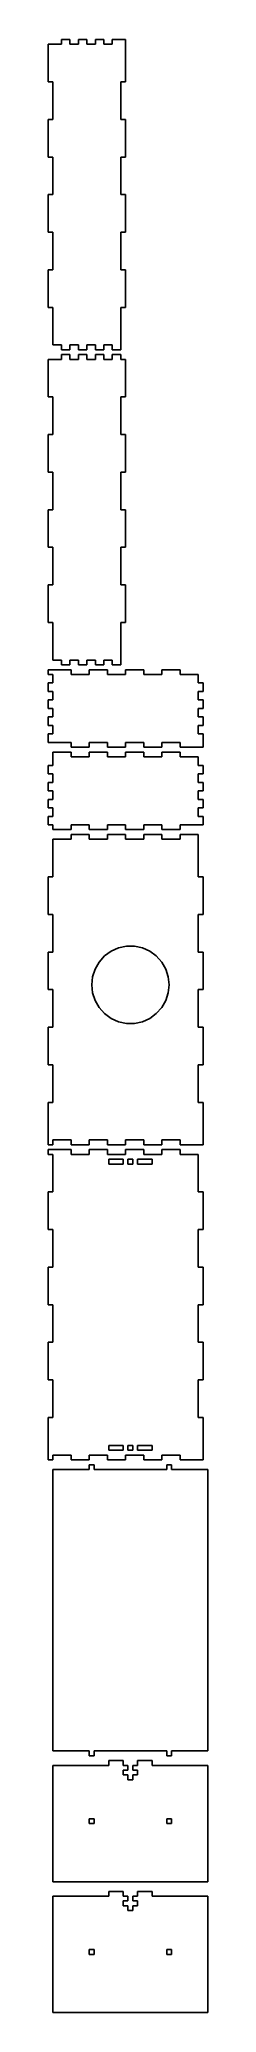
# Model space of a CAD drawing. Header units: metres. Extents: x -3 to 100, y 0 to 1272.
import ezdxf

# ---------------------------------------------------------------- set-up
doc = ezdxf.new("R2010")
doc.units = ezdxf.units.M

msp = doc.modelspace()

# ---------------------------------------------------------------- linework, layer by layer
for p, q in [((10.95, 1271.7), (5.47499, 1271.7)), ((5.47499, 1271.7), (5.47499, 1268.6)), ((10.95, 1268.6), (10.95, 1271.7)), ((21.9, 1271.7), (16.425, 1271.7)), ((16.425, 1271.7), (16.425, 1268.6)), ((21.9, 1268.6), (21.9, 1271.7)), ((32.85, 1271.7), (27.375, 1271.7)), ((27.375, 1271.7), (27.375, 1268.6)), ((32.85, 1268.6), (32.85, 1271.7)), ((46.9, 1271.7), (38.325, 1271.7)), ((38.325, 1271.7), (38.325, 1268.6)), ((46.9, 1244.38), (46.9, 1271.7)), ((5.47499, 1268.6), (-3.09999, 1268.6)), ((-3.09999, 1268.6), (-3.09999, 1244.38)), ((16.425, 1268.6), (10.95, 1268.6)), ((27.375, 1268.6), (21.9, 1268.6)), ((38.325, 1268.6), (32.85, 1268.6)), ((-3.09999, 1244.38), (0, 1244.38)), ((0, 1244.38), (0, 1220.15)), ((43.8, 1220.15), (43.8, 1244.38)), ((43.8, 1244.38), (46.9, 1244.38)), ((0, 1220.15), (-3.09999, 1220.15)), ((-3.09999, 1220.15), (-3.09999, 1195.93)), ((46.9, 1220.15), (43.8, 1220.15)), ((46.9, 1195.93), (46.9, 1220.15)), ((-3.09999, 1195.93), (0, 1195.93)), ((0, 1195.93), (0, 1171.7)), ((43.8, 1171.7), (43.8, 1195.93)), ((43.8, 1195.93), (46.9, 1195.93)), ((0, 1171.7), (-3.09999, 1171.7)), ((-3.09999, 1171.7), (-3.09999, 1147.47)), ((46.9, 1171.7), (43.8, 1171.7)), ((46.9, 1147.47), (46.9, 1171.7)), ((-3.09999, 1147.47), (0, 1147.47)), ((0, 1147.47), (0, 1123.25)), ((43.8, 1123.25), (43.8, 1147.47)), ((43.8, 1147.47), (46.9, 1147.47)), ((0, 1123.25), (-3.09999, 1123.25)), ((-3.09999, 1123.25), (-3.09999, 1099.03)), ((46.9, 1123.25), (43.8, 1123.25)), ((46.9, 1099.03), (46.9, 1123.25)), ((-3.09999, 1099.03), (0, 1099.03)), ((0, 1099.03), (0, 1074.8)), ((43.8, 1071.7), (43.8, 1099.03)), ((43.8, 1099.03), (46.9, 1099.03)), ((0, 1074.8), (5.47499, 1074.8)), ((5.47499, 1074.8), (5.47499, 1071.7)), ((5.47499, 1071.7), (10.95, 1071.7)), ((10.95, 1068.6), (5.47499, 1068.6)), ((5.47499, 1068.6), (5.47499, 1065.5)), ((10.95, 1074.8), (16.425, 1074.8)), ((10.95, 1071.7), (10.95, 1074.8)), ((10.95, 1065.5), (10.95, 1068.6)), ((16.425, 1074.8), (16.425, 1071.7)), ((16.425, 1071.7), (21.9, 1071.7)), ((21.9, 1068.6), (16.425, 1068.6)), ((16.425, 1068.6), (16.425, 1065.5)), ((21.9, 1071.7), (21.9, 1074.8)), ((21.9, 1074.8), (27.375, 1074.8)), ((21.9, 1065.5), (21.9, 1068.6)), ((27.375, 1074.8), (27.375, 1071.7)), ((27.375, 1071.7), (32.85, 1071.7)), ((32.85, 1068.6), (27.375, 1068.6)), ((27.375, 1068.6), (27.375, 1065.5)), ((32.85, 1071.7), (32.85, 1074.8)), ((32.85, 1074.8), (38.325, 1074.8)), ((32.85, 1065.5), (32.85, 1068.6)), ((38.325, 1074.8), (38.325, 1071.7)), ((38.325, 1071.7), (43.8, 1071.7)), ((43.8, 1068.6), (38.325, 1068.6)), ((38.325, 1068.6), (38.325, 1065.5)), ((43.8, 1065.5), (43.8, 1068.6)), ((5.47499, 1065.5), (-3.09999, 1065.5)), ((-3.09999, 1065.5), (-3.09999, 1041.28)), ((16.425, 1065.5), (10.95, 1065.5)), ((27.375, 1065.5), (21.9, 1065.5)), ((38.325, 1065.5), (32.85, 1065.5)), ((46.9, 1065.5), (43.8, 1065.5)), ((46.9, 1041.28), (46.9, 1065.5)), ((-3.09999, 1041.28), (0, 1041.28)), ((0, 1041.28), (0, 1017.05)), ((43.8, 1017.05), (43.8, 1041.28)), ((43.8, 1041.28), (46.9, 1041.28)), ((0, 1017.05), (-3.09999, 1017.05)), ((-3.09999, 1017.05), (-3.09999, 992.825)), ((46.9, 1017.05), (43.8, 1017.05)), ((46.9, 992.825), (46.9, 1017.05)), ((-3.09999, 992.825), (0, 992.825)), ((0, 992.825), (0, 968.6)), ((43.8, 968.6), (43.8, 992.825)), ((43.8, 992.825), (46.9, 992.825)), ((0, 968.6), (-3.09999, 968.6)), ((-3.09999, 968.6), (-3.09999, 944.375)), ((46.9, 968.6), (43.8, 968.6)), ((46.9, 944.375), (46.9, 968.6)), ((-3.09999, 944.375), (0, 944.375)), ((0, 944.375), (0, 920.15)), ((43.8, 920.15), (43.8, 944.375)), ((43.8, 944.375), (46.9, 944.375)), ((0, 920.15), (-3.09999, 920.15)), ((-3.09999, 920.15), (-3.09999, 895.925)), ((46.9, 920.15), (43.8, 920.15)), ((46.9, 895.925), (46.9, 920.15)), ((-3.09999, 895.925), (0, 895.925)), ((0, 895.925), (0, 871.7)), ((43.8, 868.6), (43.8, 895.925)), ((43.8, 895.925), (46.9, 895.925)), ((11.725, 865.5), (-3.09999, 865.5)), ((-3.09999, 865.5), (-3.09999, 862.4)), ((0, 871.7), (5.47499, 871.7)), ((5.47499, 871.7), (5.47499, 868.6)), ((5.47499, 868.6), (10.95, 868.6)), ((10.95, 871.7), (16.425, 871.7)), ((10.95, 868.6), (10.95, 871.7)), ((11.725, 862.4), (11.725, 865.5)), ((16.425, 871.7), (16.425, 868.6)), ((16.425, 868.6), (21.9, 868.6)), ((21.9, 868.6), (21.9, 871.7)), ((21.9, 871.7), (27.375, 871.7)), ((35.175, 865.5), (23.45, 865.5)), ((23.45, 865.5), (23.45, 862.4)), ((27.375, 871.7), (27.375, 868.6)), ((27.375, 868.6), (32.85, 868.6)), ((32.85, 868.6), (32.85, 871.7)), ((32.85, 871.7), (38.325, 871.7)), ((35.175, 862.4), (35.175, 865.5)), ((38.325, 871.7), (38.325, 868.6)), ((38.325, 868.6), (43.8, 868.6)), ((58.625, 865.5), (46.9, 865.5)), ((46.9, 865.5), (46.9, 862.4)), ((58.625, 862.4), (58.625, 865.5)), ((82.075, 865.5), (70.35, 865.5)), ((70.35, 865.5), (70.35, 862.4)), ((82.075, 862.4), (82.075, 865.5)), ((-3.09999, 862.4), (0, 862.4)), ((0, 856.925), (-3.09999, 856.925)), ((-3.09999, 856.925), (-3.09999, 851.45)), ((0, 862.4), (0, 856.925)), ((23.45, 862.4), (11.725, 862.4)), ((46.9, 862.4), (35.175, 862.4)), ((70.35, 862.4), (58.625, 862.4)), ((93.8, 862.4), (82.075, 862.4)), ((93.8, 856.925), (93.8, 862.4)), ((96.9, 856.925), (93.8, 856.925)), ((96.9, 851.45), (96.9, 856.925)), ((-3.09999, 851.45), (0, 851.45)), ((0, 845.975), (-3.09999, 845.975)), ((-3.09999, 845.975), (-3.09999, 840.5)), ((-3.09999, 840.5), (0, 840.5)), ((0, 851.45), (0, 845.975)), ((0, 840.5), (0, 835.025)), ((93.8, 845.975), (93.8, 851.45)), ((93.8, 851.45), (96.9, 851.45)), ((96.9, 845.975), (93.8, 845.975)), ((93.8, 835.025), (93.8, 840.5)), ((93.8, 840.5), (96.9, 840.5)), ((96.9, 840.5), (96.9, 845.975)), ((0, 835.025), (-3.09999, 835.025)), ((-3.09999, 835.025), (-3.09999, 829.55)), ((-3.09999, 829.55), (0, 829.55)), ((0, 829.55), (0, 824.075)), ((96.9, 835.025), (93.8, 835.025)), ((93.8, 824.075), (93.8, 829.55)), ((93.8, 829.55), (96.9, 829.55)), ((96.9, 829.55), (96.9, 835.025)), ((0, 824.075), (-3.09999, 824.075)), ((-3.09999, 824.075), (-3.09999, 818.6)), ((-3.09999, 818.6), (11.725, 818.6)), ((11.725, 818.6), (11.725, 815.5)), ((11.725, 815.5), (23.45, 815.5)), ((23.45, 818.6), (35.175, 818.6)), ((23.45, 815.5), (23.45, 818.6)), ((35.175, 818.6), (35.175, 815.5)), ((35.175, 815.5), (46.9, 815.5)), ((46.9, 815.5), (46.9, 818.6)), ((46.9, 818.6), (58.625, 818.6)), ((58.625, 818.6), (58.625, 815.5)), ((58.625, 815.5), (70.35, 815.5)), ((70.35, 815.5), (70.35, 818.6)), ((70.35, 818.6), (82.075, 818.6)), ((82.075, 818.6), (82.075, 815.5)), ((82.075, 815.5), (96.9, 815.5)), ((96.9, 824.075), (93.8, 824.075)), ((96.9, 815.5), (96.9, 824.075)), ((0, 803.825), (-3.09999, 803.825)), ((-3.09999, 803.825), (-3.09999, 798.35)), ((11.725, 812.4), (0, 812.4)), ((0, 812.4), (0, 803.825)), ((11.725, 809.3), (11.725, 812.4)), ((23.45, 809.3), (11.725, 809.3)), ((35.175, 812.4), (23.45, 812.4)), ((23.45, 812.4), (23.45, 809.3)), ((35.175, 809.3), (35.175, 812.4)), ((46.9, 809.3), (35.175, 809.3)), ((58.625, 812.4), (46.9, 812.4)), ((46.9, 812.4), (46.9, 809.3)), ((58.625, 809.3), (58.625, 812.4)), ((70.35, 809.3), (58.625, 809.3)), ((70.35, 812.4), (70.35, 809.3)), ((82.075, 812.4), (70.35, 812.4)), ((82.075, 809.3), (82.075, 812.4)), ((93.8, 809.3), (82.075, 809.3)), ((93.8, 803.825), (93.8, 809.3)), ((96.9, 803.825), (93.8, 803.825)), ((96.9, 798.35), (96.9, 803.825)), ((-3.09999, 798.35), (0, 798.35)), ((0, 792.875), (-3.09999, 792.875)), ((-3.09999, 792.875), (-3.09999, 787.4)), ((0, 798.35), (0, 792.875)), ((93.8, 792.875), (93.8, 798.35)), ((93.8, 798.35), (96.9, 798.35)), ((96.9, 792.875), (93.8, 792.875)), ((96.9, 787.4), (96.9, 792.875)), ((-3.09999, 787.4), (0, 787.4)), ((0, 781.925), (-3.09999, 781.925)), ((-3.09999, 781.925), (-3.09999, 776.45)), ((-3.09999, 776.45), (0, 776.45)), ((0, 787.4), (0, 781.925)), ((0, 776.45), (0, 770.975)), ((93.8, 781.925), (93.8, 787.4)), ((93.8, 787.4), (96.9, 787.4)), ((96.9, 781.925), (93.8, 781.925)), ((93.8, 770.975), (93.8, 776.45)), ((93.8, 776.45), (96.9, 776.45)), ((96.9, 776.45), (96.9, 781.925)), ((0, 770.975), (-3.09999, 770.975)), ((-3.09999, 770.975), (-3.09999, 765.5)), ((-3.09999, 765.5), (0, 765.5)), ((0, 765.5), (0, 762.4)), ((11.725, 762.4), (11.725, 765.5)), ((11.725, 765.5), (23.45, 765.5)), ((23.45, 765.5), (23.45, 762.4)), ((35.175, 762.4), (35.175, 765.5)), ((35.175, 765.5), (46.9, 765.5)), ((46.9, 765.5), (46.9, 762.4)), ((58.625, 762.4), (58.625, 765.5)), ((58.625, 765.5), (70.35, 765.5)), ((70.35, 765.5), (70.35, 762.4)), ((82.075, 762.4), (82.075, 765.5)), ((82.075, 765.5), (96.9, 765.5)), ((96.9, 770.975), (93.8, 770.975)), ((96.9, 765.5), (96.9, 770.975)), ((0, 762.4), (11.725, 762.4)), ((11.725, 756.2), (0, 756.2)), ((0, 756.2), (0, 731.975)), ((23.45, 759.3), (11.725, 759.3)), ((11.725, 759.3), (11.725, 756.2)), ((23.45, 762.4), (35.175, 762.4)), ((23.45, 756.2), (23.45, 759.3)), ((35.175, 756.2), (23.45, 756.2)), ((46.9, 759.3), (35.175, 759.3)), ((35.175, 759.3), (35.175, 756.2)), ((46.9, 762.4), (58.625, 762.4)), ((46.9, 756.2), (46.9, 759.3)), ((58.625, 756.2), (46.9, 756.2)), ((70.35, 759.3), (58.625, 759.3)), ((58.625, 759.3), (58.625, 756.2)), ((70.35, 762.4), (82.075, 762.4)), ((70.35, 756.2), (70.35, 759.3)), ((82.075, 756.2), (70.35, 756.2)), ((93.8, 759.3), (82.075, 759.3)), ((82.075, 759.3), (82.075, 756.2)), ((93.8, 731.975), (93.8, 759.3)), ((0, 731.975), (-3.09999, 731.975)), ((-3.09999, 731.975), (-3.09999, 707.75)), ((96.9, 731.975), (93.8, 731.975)), ((96.9, 707.75), (96.9, 731.975)), ((-3.09999, 707.75), (0, 707.75)), ((0, 707.75), (0, 683.525)), ((93.8, 683.525), (93.8, 707.75)), ((93.8, 707.75), (96.9, 707.75)), ((42.2746, 686.176), (47.3868, 687.263)), ((47.3868, 687.263), (52.6132, 687.263)), ((52.6132, 687.263), (57.7254, 686.176)), ((0, 683.525), (-3.09999, 683.525)), ((-3.09999, 683.525), (-3.09999, 659.3)), ((27.1614, 672.568), (29.7746, 677.095)), ((29.7746, 677.095), (33.2717, 680.979)), ((33.2717, 680.979), (37.5, 684.051)), ((37.5, 684.051), (42.2746, 686.176)), ((57.7254, 686.176), (62.5, 684.051)), ((62.5, 684.051), (66.7283, 680.979)), ((66.7283, 680.979), (70.2254, 677.095)), ((70.2254, 677.095), (72.8386, 672.568)), ((96.9, 683.525), (93.8, 683.525)), ((96.9, 659.3), (96.9, 683.525)), ((25, 662.4), (25.5463, 667.598)), ((25.5463, 657.202), (25, 662.4)), ((25.5463, 667.598), (27.1614, 672.568)), ((72.8386, 672.568), (74.4537, 667.598)), ((74.4537, 667.598), (75, 662.4)), ((75, 662.4), (74.4537, 657.202)), ((-3.09999, 659.3), (0, 659.3)), ((0, 659.3), (0, 635.075)), ((27.1614, 652.232), (25.5463, 657.202)), ((29.7746, 647.705), (27.1614, 652.232)), ((72.8386, 652.232), (70.2254, 647.705)), ((74.4537, 657.202), (72.8386, 652.232)), ((93.8, 635.075), (93.8, 659.3)), ((93.8, 659.3), (96.9, 659.3)), ((33.2717, 643.821), (29.7746, 647.705)), ((37.5, 640.749), (33.2717, 643.821)), ((42.2746, 638.624), (37.5, 640.749)), ((47.3868, 637.537), (42.2746, 638.624)), ((52.6132, 637.537), (47.3868, 637.537)), ((57.7254, 638.624), (52.6132, 637.537)), ((62.5, 640.749), (57.7254, 638.624)), ((66.7283, 643.821), (62.5, 640.749)), ((70.2254, 647.705), (66.7283, 643.821)), ((0, 635.075), (-3.09999, 635.075)), ((-3.09999, 635.075), (-3.09999, 610.85)), ((96.9, 635.075), (93.8, 635.075)), ((96.9, 610.85), (96.9, 635.075)), ((-3.09999, 610.85), (0, 610.85)), ((0, 610.85), (0, 586.625)), ((93.8, 586.625), (93.8, 610.85)), ((93.8, 610.85), (96.9, 610.85)), ((0, 586.625), (-3.09999, 586.625)), ((-3.09999, 586.625), (-3.09999, 559.3)), ((96.9, 586.625), (93.8, 586.625)), ((96.9, 559.3), (96.9, 586.625)), ((0, 562.4), (11.725, 562.4)), ((0, 559.3), (0, 562.4)), ((11.725, 562.4), (11.725, 559.3)), ((23.45, 559.3), (23.45, 562.4)), ((23.45, 562.4), (35.175, 562.4)), ((35.175, 562.4), (35.175, 559.3)), ((46.9, 559.3), (46.9, 562.4)), ((46.9, 562.4), (58.625, 562.4)), ((58.625, 562.4), (58.625, 559.3)), ((70.35, 559.3), (70.35, 562.4)), ((70.35, 562.4), (82.075, 562.4)), ((82.075, 562.4), (82.075, 559.3)), ((-3.09999, 559.3), (0, 559.3)), ((11.725, 556.2), (-3.09999, 556.2)), ((-3.09999, 556.2), (-3.09999, 553.1)), ((-3.09999, 553.1), (0, 553.1)), ((0, 553.1), (0, 528.875)), ((11.725, 559.3), (23.45, 559.3)), ((11.725, 553.1), (11.725, 556.2)), ((23.45, 553.1), (11.725, 553.1)), ((35.175, 556.2), (23.45, 556.2)), ((23.45, 556.2), (23.45, 553.1)), ((35.175, 559.3), (46.9, 559.3)), ((35.175, 553.1), (35.175, 556.2)), ((46.9, 553.1), (35.175, 553.1)), ((36.05, 546.9), (36.05, 550)), ((36.05, 550), (45.35, 550)), ((45.35, 546.9), (36.05, 546.9)), ((45.35, 550), (45.35, 546.9)), ((58.625, 556.2), (46.9, 556.2)), ((46.9, 556.2), (46.9, 553.1)), ((48.45, 546.9), (48.45, 550)), ((48.45, 550), (51.55, 550)), ((51.55, 546.9), (48.45, 546.9)), ((51.55, 550), (51.55, 546.9)), ((54.65, 546.9), (54.65, 550)), ((54.65, 550), (63.95, 550)), ((63.95, 546.9), (54.65, 546.9)), ((58.625, 559.3), (70.35, 559.3)), ((58.625, 553.1), (58.625, 556.2)), ((70.35, 553.1), (58.625, 553.1)), ((63.95, 550), (63.95, 546.9)), ((82.075, 556.2), (70.35, 556.2)), ((70.35, 556.2), (70.35, 553.1)), ((82.075, 559.3), (96.9, 559.3)), ((82.075, 553.1), (82.075, 556.2)), ((93.8, 553.1), (82.075, 553.1)), ((93.8, 528.875), (93.8, 553.1)), ((0, 528.875), (-3.09999, 528.875)), ((-3.09999, 528.875), (-3.09999, 504.65)), ((96.9, 528.875), (93.8, 528.875)), ((96.9, 504.65), (96.9, 528.875)), ((-3.09999, 504.65), (0, 504.65)), ((0, 504.65), (0, 480.425)), ((93.8, 480.425), (93.8, 504.65)), ((93.8, 504.65), (96.9, 504.65)), ((0, 480.425), (-3.09999, 480.425)), ((-3.09999, 480.425), (-3.09999, 456.2)), ((96.9, 480.425), (93.8, 480.425)), ((96.9, 456.2), (96.9, 480.425)), ((-3.09999, 456.2), (0, 456.2)), ((0, 456.2), (0, 431.975)), ((93.8, 431.975), (93.8, 456.2)), ((93.8, 456.2), (96.9, 456.2)), ((0, 431.975), (-3.09999, 431.975)), ((-3.09999, 431.975), (-3.09999, 407.75)), ((96.9, 431.975), (93.8, 431.975)), ((96.9, 407.75), (96.9, 431.975)), ((-3.09999, 407.75), (0, 407.75)), ((0, 407.75), (0, 383.525)), ((93.8, 383.525), (93.8, 407.75)), ((93.8, 407.75), (96.9, 407.75)), ((0, 383.525), (-3.09999, 383.525)), ((-3.09999, 383.525), (-3.09999, 356.2)), ((96.9, 383.525), (93.8, 383.525)), ((96.9, 356.2), (96.9, 383.525)), ((-3.09999, 356.2), (0, 356.2)), ((0, 359.3), (11.725, 359.3)), ((0, 356.2), (0, 359.3)), ((11.725, 359.3), (11.725, 356.2)), ((11.725, 356.2), (23.45, 356.2)), ((23.45, 356.2), (23.45, 359.3)), ((23.45, 359.3), (35.175, 359.3)), ((35.175, 359.3), (35.175, 356.2)), ((35.175, 356.2), (46.9, 356.2)), ((36.05, 362.4), (36.05, 365.5)), ((36.05, 365.5), (45.35, 365.5)), ((45.35, 362.4), (36.05, 362.4)), ((45.35, 365.5), (45.35, 362.4)), ((46.9, 356.2), (46.9, 359.3)), ((46.9, 359.3), (58.625, 359.3)), ((48.45, 362.4), (48.45, 365.5)), ((48.45, 365.5), (51.55, 365.5)), ((51.55, 362.4), (48.45, 362.4)), ((51.55, 365.5), (51.55, 362.4)), ((54.65, 362.4), (54.65, 365.5)), ((54.65, 365.5), (63.95, 365.5)), ((63.95, 362.4), (54.65, 362.4)), ((58.625, 359.3), (58.625, 356.2)), ((58.625, 356.2), (70.35, 356.2)), ((63.95, 365.5), (63.95, 362.4)), ((70.35, 356.2), (70.35, 359.3)), ((70.35, 359.3), (82.075, 359.3)), ((82.075, 359.3), (82.075, 356.2)), ((82.075, 356.2), (96.9, 356.2)), ((23.45, 350), (0, 350)), ((0, 350), (0, 168.6)), ((26.55, 353.1), (23.45, 353.1)), ((23.45, 353.1), (23.45, 350)), ((26.55, 350), (26.55, 353.1)), ((73.45, 350), (26.55, 350)), ((76.55, 353.1), (73.45, 353.1)), ((73.45, 353.1), (73.45, 350)), ((76.55, 350), (76.55, 353.1)), ((100, 350), (76.55, 350)), ((100, 168.6), (100, 350)), ((0, 168.6), (23.45, 168.6)), ((23.45, 168.6), (23.45, 165.5)), ((23.45, 165.5), (26.55, 165.5)), ((26.55, 168.6), (73.45, 168.6)), ((26.55, 165.5), (26.55, 168.6)), ((73.45, 168.6), (73.45, 165.5)), ((73.45, 165.5), (76.55, 165.5)), ((76.55, 165.5), (76.55, 168.6)), ((76.55, 168.6), (100, 168.6)), ((36.05, 159.3), (0, 159.3)), ((0, 159.3), (0, 84.3)), ((45.35, 162.4), (36.05, 162.4)), ((36.05, 162.4), (36.05, 159.3)), ((45.35, 159.3), (45.35, 162.4)), ((48.45, 159.3), (45.35, 159.3)), ((45.35, 153.1), (45.35, 156.2)), ((45.35, 156.2), (48.45, 156.2)), ((48.45, 153.1), (45.35, 153.1)), ((48.45, 156.2), (48.45, 159.3)), ((48.45, 150), (48.45, 153.1)), ((54.65, 159.3), (51.55, 159.3)), ((51.55, 159.3), (51.55, 156.2)), ((51.55, 156.2), (54.65, 156.2)), ((54.65, 153.1), (51.55, 153.1)), ((51.55, 153.1), (51.55, 150)), ((63.95, 162.4), (54.65, 162.4)), ((54.65, 162.4), (54.65, 159.3)), ((54.65, 156.2), (54.65, 153.1)), ((63.95, 159.3), (63.95, 162.4)), ((100, 159.3), (63.95, 159.3)), ((100, 84.3), (100, 159.3)), ((51.55, 150), (48.45, 150)), ((23.45, 121.8), (23.45, 124.9)), ((23.45, 124.9), (26.55, 124.9)), ((26.55, 121.8), (23.45, 121.8)), ((26.55, 124.9), (26.55, 121.8)), ((73.45, 121.8), (73.45, 124.9)), ((73.45, 124.9), (76.55, 124.9)), ((76.55, 121.8), (73.45, 121.8)), ((76.55, 124.9), (76.55, 121.8)), ((0, 84.3), (100, 84.3)), ((45.35, 78.1), (36.05, 78.1)), ((36.05, 78.1), (36.05, 75)), ((45.35, 75), (45.35, 78.1)), ((63.95, 78.1), (54.65, 78.1)), ((54.65, 78.1), (54.65, 75)), ((63.95, 75), (63.95, 78.1)), ((36.05, 75), (0, 75)), ((0, 75), (0, 0)), ((48.45, 75), (45.35, 75)), ((45.35, 68.8), (45.35, 71.9)), ((45.35, 71.9), (48.45, 71.9)), ((48.45, 68.8), (45.35, 68.8)), ((48.45, 71.9), (48.45, 75)), ((48.45, 65.7), (48.45, 68.8)), ((51.55, 65.7), (48.45, 65.7)), ((54.65, 75), (51.55, 75)), ((51.55, 75), (51.55, 71.9)), ((51.55, 71.9), (54.65, 71.9)), ((54.65, 68.8), (51.55, 68.8)), ((51.55, 68.8), (51.55, 65.7)), ((54.65, 71.9), (54.65, 68.8)), ((100, 75), (63.95, 75)), ((100, 0), (100, 75)), ((23.45, 37.5), (23.45, 40.6)), ((23.45, 40.6), (26.55, 40.6)), ((26.55, 40.6), (26.55, 37.5)), ((73.45, 37.5), (73.45, 40.6)), ((73.45, 40.6), (76.55, 40.6)), ((76.55, 40.6), (76.55, 37.5)), ((26.55, 37.5), (23.45, 37.5)), ((76.55, 37.5), (73.45, 37.5)), ((0, 0), (100, 0))]:
    msp.add_line(p, q)

doc.saveas('drawing.dxf')
